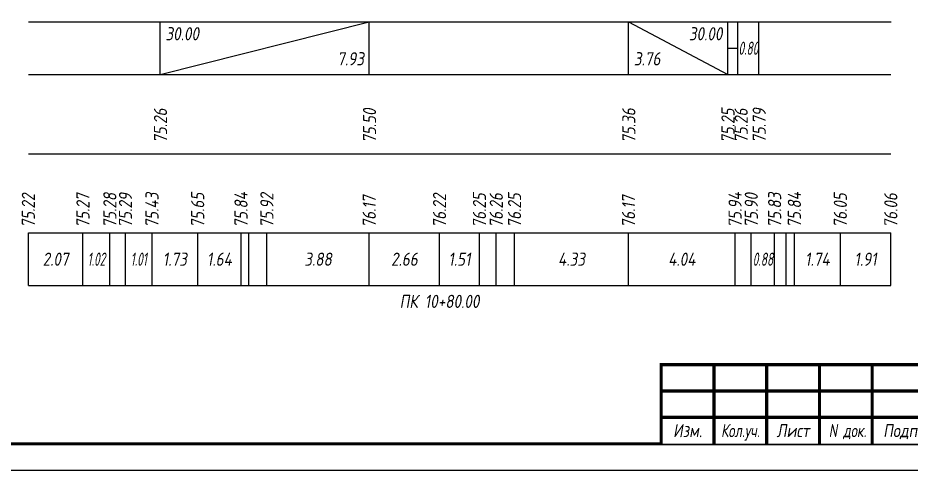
# Model space of a CAD drawing. Extents: x -717 to 1451, y -133302 to 233.
# Drawn here: x 78 to 247.3, y -16949.4 to -16863.7 of the extents above; entities that cross this region are included whole.
import ezdxf
from ezdxf.enums import TextEntityAlignment as Align

# ---------------------------------------------------------------- set-up
doc = ezdxf.new("R2010")
doc.units = 0
for name, color, linetype in [('Зарамочное оформление', 7, 'Continuous'), ('Код_510', 7, 'Continuous'), ('Код_516', 1, 'Continuous'), ('Подписи поперечников', 7, 'Continuous'), ('Таблица', 7, 'Continuous')]:
    doc.layers.add(name, color=color, linetype=linetype)
doc.styles.add('М', font='romand.shx', dxfattribs={"width": 0.8, "oblique": 10, "height": 2.5})

# ---------------------------------------------------------------- blocks, each defined once
blk = doc.blocks.new('Штамп')
at = {"linetype": 'Continuous'}
blk.add_wipeout([(199.95, -411.25), (384.95, -411.25), (384.95, -426.25), (199.95, -426.25)], dxfattribs=at).dxf.layer = 'Зарамочное оформление'
at = {"layer": 'Зарамочное оформление', "linetype": 'Continuous', "lineweight": -3, "const_width": 0.6, "flags": 128}
for points in [[(199.95, -426.25), (199.95, -411.25), (384.95, -411.25)], [(209.95, -411.25), (209.95, -426.25)], [(219.95, -411.25), (219.95, -426.25)], [(229.95, -411.25), (229.95, -426.25)], [(239.95, -411.25), (239.95, -426.25)], [(199.95, -416.25), (264.95, -416.25)], [(199.95, -421.25), (264.95, -421.25)]]:
    blk.add_lwpolyline(points, dxfattribs=at)
at = {"layer": 'Зарамочное оформление', "linetype": 'Continuous', "style": 'М', "oblique": 10}
for s, width, p in [('Изм.', 0.8, (204.95, -423.75)), ('Кол.уч.', 0.7, (214.95, -423.75)), ('Лист', 0.8, (224.95, -423.75)), ('N док.', 0.7, (235.28, -423.75)), ('Подпись', 0.8, (247.45, -423.75))]:
    blk.add_text(s, height=2.5, dxfattribs=dict(at, width=width)).set_placement(p, align=Align.MIDDLE_CENTER)
blk = doc.blocks.new('шифр')
blk.add_blockref('Штамп', (0, -16578))

msp = doc.modelspace()

# ---------------------------------------------------------------- linework, layer by layer
at = {"flags": 128}
msp.add_lwpolyline([(-30.054, -16949.421), (389.946, -16949.421), (389.946, -16652.421), (-30.054, -16652.421)], close=True, dxfattribs=at)
at = {"const_width": 0.6, "flags": 128}
msp.add_lwpolyline([(-10.054, -16944.421), (384.946, -16944.421), (384.946, -16657.421), (-10.054, -16657.421)], close=True, dxfattribs=at)
at = {"layer": 'Код_510'}
for p, q in [((79.946, -16914.421), (79.946, -16904.421)), ((90.298, -16914.421), (90.298, -16904.421)), ((95.399, -16914.421), (95.399, -16904.421)), ((98.359, -16914.421), (98.359, -16904.421)), ((103.393, -16914.421), (103.393, -16904.421)), ((112.059, -16914.421), (112.059, -16904.421)), ((120.276, -16914.421), (120.276, -16904.421)), ((121.766, -16914.421), (121.766, -16904.421)), ((125.171, -16914.421), (125.171, -16904.421)), ((144.591, -16914.421), (144.591, -16904.421)), ((157.911, -16914.421), (157.911, -16904.421)), ((165.484, -16914.421), (165.484, -16904.421)), ((168.674, -16914.421), (168.674, -16904.421)), ((172.131, -16914.421), (172.131, -16904.421)), ((193.757, -16914.421), (193.757, -16904.421)), ((213.959, -16914.421), (213.959, -16904.421)), ((217.029, -16914.421), (217.029, -16904.421)), ((221.452, -16914.421), (221.452, -16904.421)), ((223.673, -16914.421), (223.673, -16904.421)), ((225.205, -16914.421), (225.205, -16904.421)), ((233.915, -16914.421), (233.915, -16904.421)), ((243.48, -16914.421), (243.48, -16904.421))]:
    msp.add_line(p, q, dxfattribs=at)
at = {"layer": 'Код_516'}
for p, q in [((104.946, -16874.421), (104.946, -16864.421)), ((104.946, -16874.421), (144.591, -16864.421)), ((144.591, -16874.421), (144.591, -16864.421)), ((193.757, -16874.421), (193.757, -16864.421)), ((193.757, -16864.421), (212.552, -16874.421)), ((212.552, -16874.421), (212.552, -16864.421)), ((212.552, -16874.421), (212.552, -16864.421)), ((214.483, -16874.421), (214.483, -16864.421)), ((218.48, -16874.421), (218.48, -16864.421)), ((212.552, -16869.421), (214.483, -16869.421))]:
    msp.add_line(p, q, dxfattribs=at)
at = {"layer": 'Таблица'}
for p, q in [((80, -16864.421), (243.535, -16864.421)), ((79.946, -16874.421), (243.48, -16874.421)), ((79.946, -16889.421), (243.48, -16889.421)), ((79.946, -16904.421), (243.48, -16904.421)), ((79.946, -16914.421), (243.48, -16914.421))]:
    msp.add_line(p, q, dxfattribs=at)

# ---------------------------------------------------------------- texts
at = {"layer": 'Код_510', "style": 'М', "oblique": 10, "width": 0.8}
for s, p in [('75.22', (79.946, -16903.421)), ('75.27', (90.298, -16903.421)), ('75.28', (95.399, -16903.421)), ('75.29', (98.359, -16903.421)), ('75.43', (103.393, -16903.421)), ('75.65', (112.059, -16903.421)), ('75.84', (120.276, -16903.421)), ('75.92', (125.171, -16903.421)), ('76.17', (144.591, -16903.421)), ('76.22', (157.911, -16903.421)), ('76.25', (165.484, -16903.421)), ('76.26', (168.674, -16903.421)), ('76.25', (172.131, -16903.421)), ('76.17', (193.757, -16903.421)), ('75.94', (213.959, -16903.421)), ('75.90', (217.029, -16903.421)), ('75.83', (221.452, -16903.421)), ('75.84', (225.205, -16903.421)), ('76.05', (233.915, -16903.421)), ('76.06', (243.48, -16903.421))]:
    msp.add_text(s, height=2.5, rotation=90, dxfattribs=at).set_placement(p, align=Align.MIDDLE_LEFT)
at = {"layer": 'Код_510', "style": 'М', "oblique": 10}
for s, width, p in [('2.07', 0.8, (85.122, -16909.421)), ('1.02', 0.6, (92.848, -16909.421)), ('1.01', 0.6, (100.876, -16909.421)), ('1.73', 0.8, (107.726, -16909.421)), ('1.64', 0.8, (116.167, -16909.421)), ('3.88', 0.8, (134.881, -16909.421)), ('2.66', 0.8, (151.251, -16909.421)), ('1.51', 0.8, (161.698, -16909.421)), ('4.33', 0.8, (182.944, -16909.421)), ('4.04', 0.8, (203.858, -16909.421)), ('0.88', 0.6, (219.24, -16909.421)), ('1.74', 0.8, (229.56, -16909.421)), ('1.91', 0.8, (238.698, -16909.421))]:
    msp.add_text(s, height=2.5, dxfattribs=dict(at, width=width)).set_placement(p, align=Align.MIDDLE_CENTER)
at = {"layer": 'Код_516', "style": 'М', "oblique": 10, "width": 0.8}
msp.add_text('30.00', height=2.5, dxfattribs=at).set_placement((105.946, -16865.421), align=Align.TOP_LEFT)
msp.add_text('30.00', height=2.5, dxfattribs=at).set_placement((211.552, -16865.421), align=Align.TOP_RIGHT)
at = {"layer": 'Код_516', "style": 'М', "oblique": 10, "width": 0.6}
msp.add_text('0.80', height=2.5, dxfattribs=at).set_placement((216.482, -16869.421), align=Align.MIDDLE_CENTER)
at = {"layer": 'Код_516', "style": 'М', "oblique": 10, "width": 0.8}
msp.add_text('7.93', height=2.5, dxfattribs=at).set_placement((143.591, -16873.421), align=Align.BOTTOM_RIGHT)
msp.add_text('3.76', height=2.5, dxfattribs=at).set_placement((194.757, -16873.421), align=Align.BOTTOM_LEFT)
for s, p in [('75.26', (105, -16887.371)), ('75.50', (144.646, -16887.371)), ('75.36', (193.811, -16887.371)), ('75.25', (212.606, -16887.371)), ('75.26', (215.106, -16887.371)), ('75.79', (218.535, -16887.371))]:
    msp.add_text(s, height=2.5, rotation=90, dxfattribs=at).set_placement(p, align=Align.MIDDLE_LEFT)
at = {"layer": 'Подписи поперечников', "style": 'М', "oblique": 10, "width": 0.8}
msp.add_text('ПК 10+80.00', height=2.5, dxfattribs=at).set_placement((157.911, -16919.421), align=Align.BOTTOM_CENTER)

# ---------------------------------------------------------------- next in the draw order: block references
msp.add_blockref('шифр', (0, 59.829))

doc.saveas('drawing.dxf')
